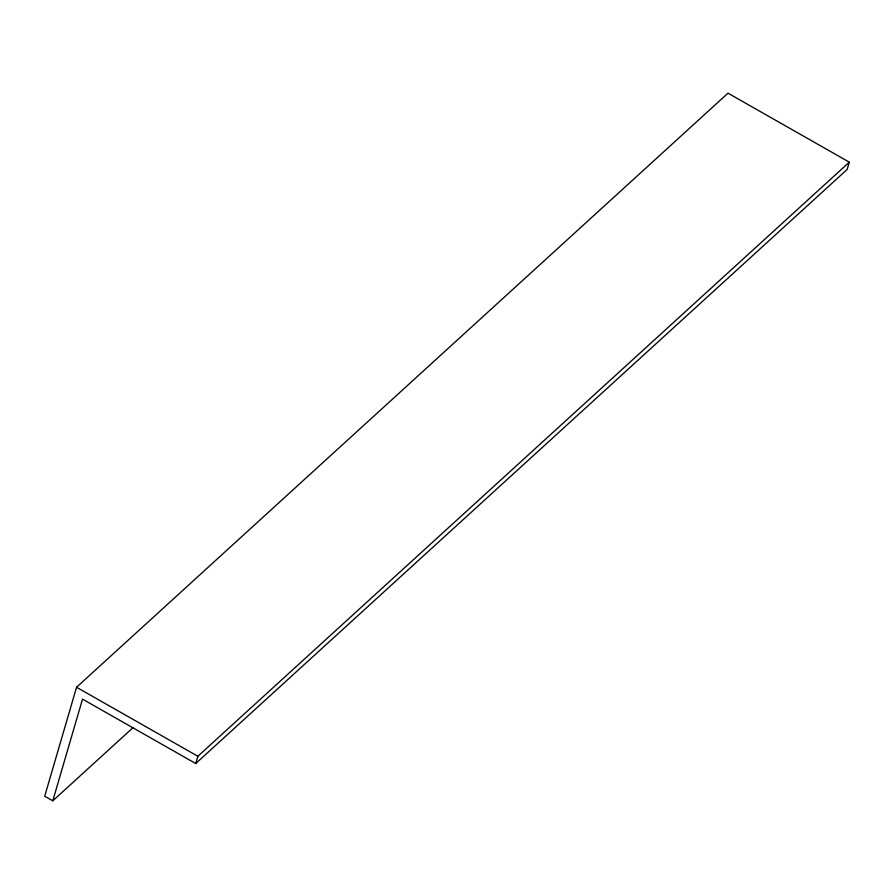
<?xml version="1.0" encoding="UTF-8"?>
<svg xmlns="http://www.w3.org/2000/svg" width="894" height="894" viewBox="0 0 894 894"><rect width="100%" height="100%" fill="white"/><g stroke="black" fill="none" stroke-linecap="round" stroke-linejoin="round"><path stroke-width="1.34" d="M52.791 800.823L82.527 699.13L195.741 763.532L847.177 169.435L849.3 162.172L727.995 93.177L76.56 687.262L44.7 796.23L52.791 800.823L133.251 727.448M195.741 763.532L197.865 756.268L849.3 162.172M76.56 687.262L197.865 756.268"/></g></svg>
